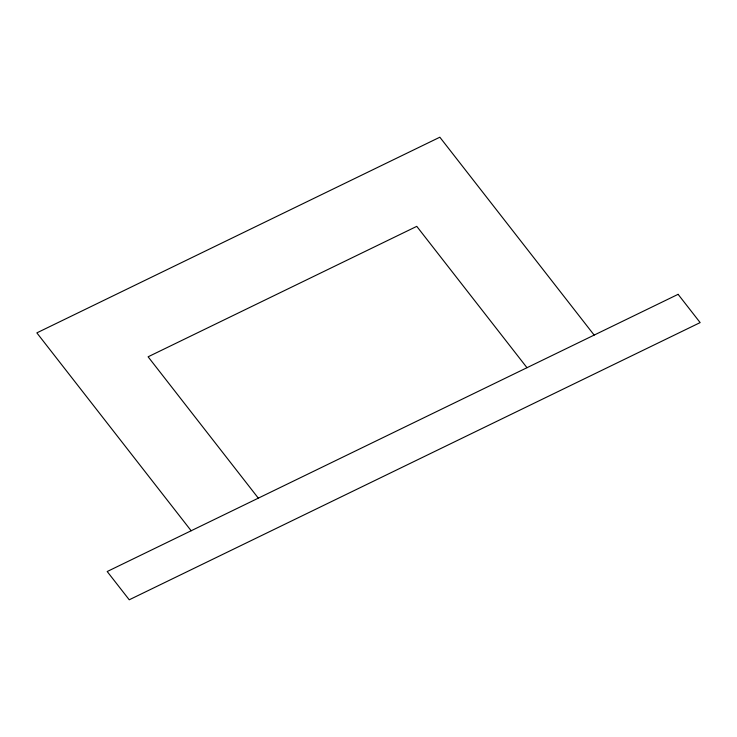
<?xml version="1.0" encoding="UTF-8"?>
<svg xmlns="http://www.w3.org/2000/svg" width="737" height="737" viewBox="0 0 737 737"><rect width="100%" height="100%" fill="white"/><g stroke="black" fill="none" stroke-linecap="round" stroke-linejoin="round"><path stroke-width="1.11" d="M594.151 335.086L439.842 137.211L36.85 332.875L191.159 530.76M526.983 367.699L416.764 226.36L148.1 356.8L258.318 498.148M678.104 294.33L107.197 571.525L129.242 599.789L700.15 322.594L678.104 294.33"/></g></svg>
